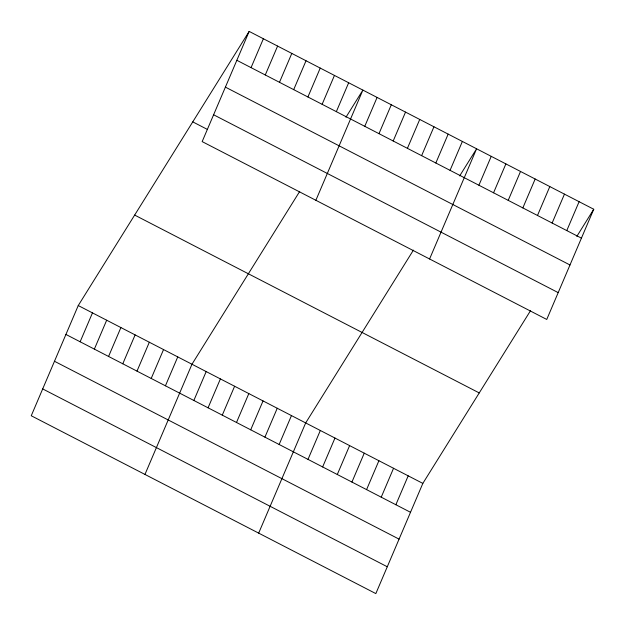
<?xml version="1.0" encoding="UTF-8"?>
<svg xmlns="http://www.w3.org/2000/svg" width="625" height="625" viewBox="0 0 625 625"><rect width="100%" height="100%" fill="white"/><g stroke="black" fill="none" stroke-linecap="round" stroke-linejoin="round"><path stroke-width="0.94" d="M249.164 31.406L202.164 141.602L546.75 319.453L593.75 209.25L249.164 31.406L78.25 305.547L31.25 415.75L375.836 593.594L422.836 483.398L530.57 310.594M80.141 341.781L92.469 312.883M94.359 349.117L106.68 320.219M108.57 356.453L120.898 327.555M122.789 363.789L135.109 334.898M251.055 67.633L263.383 38.742M137 371.125L149.32 342.234M265.273 74.969L277.594 46.078M151.211 378.461L163.539 349.57M279.484 82.305L291.805 53.414M165.43 385.797L177.75 356.906M293.695 89.641L306.023 60.75M144.961 474.438L191.969 364.242L299.695 191.438M307.914 96.977L320.234 68.086M193.859 400.469L206.18 371.578M322.125 104.313L334.453 75.422M208.07 407.805L220.391 378.914M336.344 111.648L348.664 82.758M222.281 415.141L234.609 386.25M315.875 200.289L362.883 90.094L345.961 117.234M236.5 422.477L248.82 393.586M364.766 126.32L377.094 97.43M250.711 429.812L263.039 400.922M378.984 133.664L391.305 104.766M264.93 437.148L277.25 408.258M393.195 141L405.523 112.102M279.141 444.492L291.461 415.594M407.414 148.336L419.734 119.438M258.672 533.125L305.68 422.93L413.414 250.125M421.625 155.672L433.953 126.773M308 459.383L320.32 430.492M435.836 163.008L448.164 134.109M322.641 466.945L334.969 438.047M450.055 170.344L462.375 141.445M337.289 474.5L349.609 445.609M429.586 258.984L476.594 148.781L459.672 175.922M351.93 482.062L364.258 453.164M478.914 185.234L491.234 156.344M366.578 489.617L378.906 460.727M493.555 192.797L505.883 163.898M381.227 497.18L393.547 468.281M508.203 200.352L520.523 171.461M395.867 504.734L408.195 475.844M522.844 207.914L535.172 179.016M537.492 215.469L549.812 186.578M552.133 223.031L564.461 194.133M566.781 230.586L579.102 201.695M576.828 236.391L593.75 209.25M236.844 60.297L581.422 238.148M225.398 87.125L569.984 264.977M213.609 114.773L558.188 292.617M192.766 121.875L206.977 129.211M134.656 215.078L479.242 392.93M78.25 305.547L422.836 483.398M65.93 334.445L410.516 512.297M54.484 361.273L399.07 539.125M42.695 388.914L387.281 566.766"/></g></svg>
